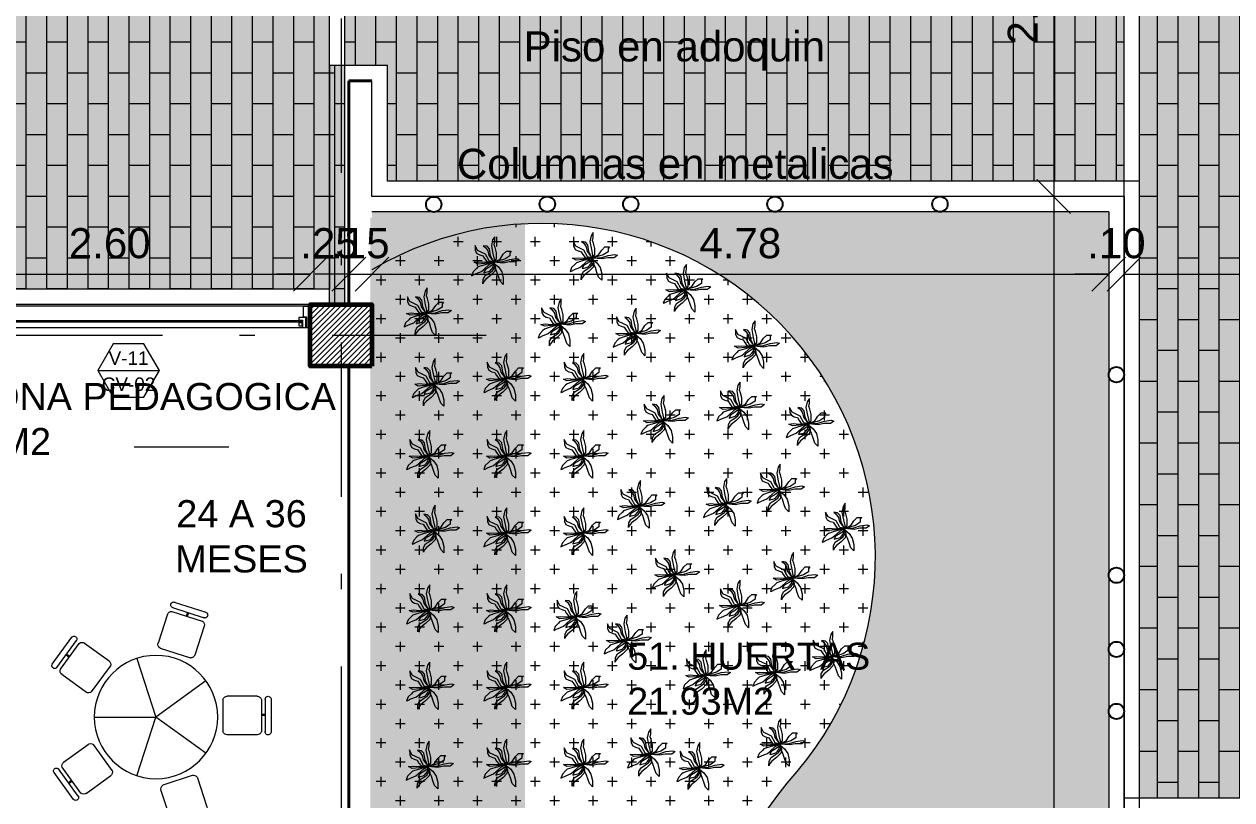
# Model space of a CAD drawing. Header units: inches. Extents: x 99003 to 99155, y 101852 to 101926.
# Drawn here: x 99035.56 to 99043.39, y 101903.29 to 101908.32 of the extents above; entities that cross this region are included whole.
import ezdxf
from ezdxf import colors
from ezdxf.entities.mleader import LeaderData, LeaderLine
from ezdxf.enums import TextEntityAlignment as Align
from ezdxf.math import Vec2, Vec3

# ---------------------------------------------------------------- set-up
doc = ezdxf.new("R2010")
doc.units = ezdxf.units.IN
doc.header["$MEASUREMENT"] = 0
doc.linetypes.add('DASHDOTX2', pattern=[2, 1, -0.5, 0, -0.5])
for name, color, linetype, lineweight in [('A_CARP-MAD', 46, 'Continuous', 18), ('A_CARP-MET', 126, 'Continuous', 18), ('A_COLS', 1, 'Continuous', 60), ('A_EJES', 75, 'DASHDOTX2', 5), ('A_MUEB-SILL', 54, 'Continuous', 15), ('A_MURO', 7, 'Continuous', 40), ('A_PISO', 250, 'Continuous', 0), ('A_PISO-ACHU', 251, 'Continuous', 0), ('A_PISO-GRAN', 250, 'Continuous', 0), ('A_PLAN-4', 4, 'Continuous', 25), ('A_PSAJ-ACHU', 82, 'Continuous', 0), ('A_TEXT', 154, 'Continuous', 0), ('A_TEXT-DIM', 54, 'Continuous', 13), ('A_TEXT-IDEN', 5, 'Continuous', 18), ('A_TEXT-NOTA', 53, 'Continuous', 20), ('A_VENT', 124, 'Continuous', 18)]:
    doc.layers.add(name, color=color, linetype=linetype, lineweight=lineweight)
doc.layers.add('A_URBA-ANDN', color=7, linetype='Continuous', lineweight=15, true_color=0x259400)
doc.layers.add('ITEM_4', color=6, linetype='Continuous')
doc.styles.add('ARIAL', font='arial.ttf')
doc.styles.add('DIM', font='arial.ttf')
doc.dimstyles.new('BAN_REP_1-125', dxfattribs={"dimtxt": 0.195, "dimasz": 0.2188, "dimexe": 0.15, "dimexo": 0.03, "dimgap": 0.1, "dimtad": 1, "dimzin": 4, "dimdsep": 46, "dimtxsty": 'ARIAL', "dimblk": 'OBLIQUE', "dimcen": 0.1, "dimse1": 1, "dimse2": 1, "dimclrd": 256, "dimclre": 256, "dimclrt": 256, "dimadec": 0, "dimazin": 0, "dimtfac": 1, "dimtix": 1, "dimtofl": 0, "dimtmove": 1, "dimatfit": 3, "dimldrblk": 'OPEN90', "dimfxl": 1, "dimtolj": 1, "dimtzin": 0, "dimlwd": -1, "dimlwe": -1, "dimarcsym": 0})
pattern_1 = [(90, (-108.14993, -2e-07), (-0.13335, 8e-18), []), (180, (-108.14993, -2e-07), (-0.13335, -0.2), [0.13335, -0.13335])]
pattern_2 = [(90, (-108.149932, -2e-07), (-0.03125, 0.015625), [0, -0.03125])]

# ---------------------------------------------------------------- blocks, each defined once
blk = doc.blocks.new('07')
for p, q in [((0.116, 0.854), (0.071, 0.654)), ((0.187, 0.962), (0.116, 0.854)), ((0.187, 0.8), (0.187, 0.962)), ((-0.494, 0.659), (-0.484, 0.486)), ((-0.409, 0.492), (-0.494, 0.659)), ((-0.484, 0.486), (-0.434, 0.384)), ((-0.131, 0.357), (-0.409, 0.492)), ((-0.212, 0.654), (-0.136, 0.595)), ((-0.076, 0.632), (-0.212, 0.654)), ((-0.136, 0.595), (-0.05, 0.47)), ((0.01, 0.541), (-0.076, 0.632)), ((-0.05, 0.47), (-0.015, 0.314)), ((0.045, 0.314), (0.01, 0.541)), ((0.071, 0.654), (0.126, 0.384)), ((0.171, 0.686), (0.187, 0.8)), ((0.202, 0.595), (0.171, 0.686)), ((0.252, 0.411), (0.202, 0.595)), ((0.485, 0.357), (0.595, 0.467)), ((0.595, 0.467), (0.759, 0.467)), ((0.759, 0.467), (0.705, 0.412)), ((-0.52, 0.081), (-0.368, 0.097)), ((-0.399, 0.016), (-0.52, 0.081)), ((-0.434, 0.384), (-0.333, 0.335)), ((-0.156, 0.038), (-0.399, 0.016)), ((-0.368, 0.097), (-0.161, 0.081)), ((-0.333, 0.335), (-0.227, 0.303)), ((0.156, 0.083), (-0.228, -0.027)), ((-0.227, 0.303), (-0.167, 0.205)), ((-0.187, -0.168), (0, 0)), ((-0.167, 0.205), (-0.091, 0.103)), ((-0.161, 0.081), (0.156, 0.083)), ((0.156, 0.083), (-0.156, 0.038)), ((-0.005, 0.124), (-0.131, 0.357)), ((-0.091, 0.103), (0.156, 0.083)), ((-0.015, 0.314), (0.156, 0.083)), ((0.156, 0.083), (-0.005, 0.124)), ((0, 0), (0.156, 0.083)), ((0.156, 0.083), (0.045, 0.314)), ((0.156, 0.083), (0.116, -0.011)), ((0.126, 0.384), (0.167, 0.189)), ((0.131, -0.086), (0.156, 0.083)), ((0.156, 0.083), (0.252, 0.195)), ((0.54, 0.193), (0.156, 0.083)), ((0.156, 0.083), (0.375, 0.193)), ((0.167, 0.189), (0.156, 0.083)), ((0.156, 0.083), (0.484, 0.108)), ((0.494, 0.054), (0.156, 0.083)), ((0.156, 0.083), (0.212, -0.108)), ((0.187, -0.092), (0.171, 0.043)), ((0.171, 0.043), (0.321, -0.082)), ((0.252, 0.195), (0.252, 0.411)), ((0.375, 0.193), (0.485, 0.357)), ((0.484, 0.108), (0.706, 0.178)), ((0.691, 0.097), (0.494, 0.054)), ((0.705, 0.302), (0.54, 0.193)), ((0.913, 0.097), (0.691, 0.097)), ((0.705, 0.412), (0.705, 0.302)), ((0.706, 0.178), (0.943, 0.211)), ((1.029, 0.184), (0.913, 0.097)), ((0.943, 0.211), (1.029, 0.184)), ((-0.557, -0.246), (-0.61, -0.384)), ((-0.61, -0.384), (-0.565, -0.368)), ((-0.565, -0.368), (-0.459, -0.314)), ((-0.447, -0.136), (-0.557, -0.246)), ((-0.459, -0.314), (-0.272, -0.238)), ((-0.392, -0.082), (-0.447, -0.136)), ((-0.228, -0.027), (-0.392, -0.082)), ((-0.272, -0.238), (-0.187, -0.168)), ((-0.217, -0.503), (-0.146, -0.378)), ((-0.146, -0.178), (-0.192, -0.281)), ((-0.192, -0.281), (-0.121, -0.26)), ((0.035, -0.07), (-0.146, -0.178)), ((-0.146, -0.378), (0.005, -0.281)), ((-0.121, -0.26), (0.02, -0.222)), ((0.045, -0.378), (-0.121, -0.503)), ((0.005, -0.281), (0.106, -0.211)), ((0.02, -0.222), (0.076, -0.157)), ((0.116, -0.011), (0.035, -0.07)), ((0.187, -0.232), (0.045, -0.378)), ((0.076, -0.157), (0.131, -0.086)), ((0.106, -0.211), (0.187, -0.092)), ((0.212, -0.108), (0.187, -0.232)), ((0.266, -0.246), (0.211, -0.136)), ((0.321, -0.411), (0.266, -0.246)), ((0.321, -0.082), (0.43, -0.246)), ((0.375, -0.575), (0.321, -0.411)), ((0.43, -0.246), (0.485, -0.465)), ((-0.222, -0.665), (-0.217, -0.503)), ((-0.192, -0.589), (-0.222, -0.665)), ((-0.121, -0.503), (-0.192, -0.589)), ((0.485, -0.685), (0.375, -0.575)), ((0.485, -0.465), (0.485, -0.685))]:
    blk.add_line(p, q)
blk = doc.blocks.new('*U33')
at = {"layer": 'A_MUEB-SILL'}
for p, q in [((0.1562, 0.0306), (-0.0198, 0.1584)), ((0.1774, 0.0615), (0.0031, 0.1882)), ((-0.0631, 0.1265), (-0.1791, -0.0332)), ((0.1372, 0.0135), (-0.0302, 0.1351)), ((0.0682, 0.0945), (0.0535, 0.0743)), ((0.0732, 0.0909), (0.0585, 0.0706)), ((-0.0097, -0.1888), (-0.1772, -0.0671)), ((0.1391, -0.0205), (0.0232, -0.1801))]:
    blk.add_line(p, q, dxfattribs=at)
for centre, radius, start, end in [((-0.0067, 0.172), 0.0189, 49.05832, 241.94546), ((-0.041, 0.1092), 0.0281, 67.5844, 145.99918), ((0.1158, -0.0048), 0.0281, 322.00082, 40.4156), ((0.165, 0.0473), 0.0189, 226.05454, 58.94168), ((-0.1558, -0.0489), 0.0281, 142.00082, 220.4156), ((0.001, -0.1628), 0.0281, 247.5844, 325.99918)]:
    blk.add_arc(centre, radius, start, end, dxfattribs=at)
blk = doc.blocks.new('*U34')
at = {"color": 0, "linetype": 'ByBlock', "lineweight": -2, "transparency": 16777216}
for p, rotation in [((-0.3397, 0.4848), 72.00000000000001), ((-0.566, -0.1733), 144), ((0.5598, -0.1925), 288), ((-0.0101, -0.5919), 215.9999999999999)]:
    blk.add_blockref('*U33', p, dxfattribs=dict(at, rotation=rotation))
blk.add_blockref('*U33', (0.3561, 0.4729), dxfattribs=at)
blk = doc.blocks.new('P-BAJA_APARTADO-v4$0$MESA AULA 5P')
at = {"layer": 'A_MUEB-SILL'}
for p in [(0, 0.4), (-0.3804, 0.1236), (0.3804, 0.1236), (-0.2351, -0.3236), (0.2351, -0.3236)]:
    blk.add_line(p, (0, 0), dxfattribs=at)
blk.add_circle((0, 0), 0.4, dxfattribs=at)
blk.add_blockref('*U34', (0, 0))
blk = doc.blocks.new('*U112')
at = {"layer": 'A_CARP-MAD'}
blk.add_lwpolyline([(0.1397, -0.0466), (0.0701, -0.0466), (0.0701, -0.0232), (0, -0.0232), (0, 0), (0.1397, 0)], dxfattribs=at)
for points in [[(0, -0.0279), (0.0652, -0.0279), (0.0652, -0.0744), (0.0479, -0.0744), (0.0479, -0.0511), (0, -0.0511)], [(0, -0.0279), (0.0652, -0.0279), (0.0652, -0.0744), (0.0479, -0.0744), (0.0479, -0.0511), (0, -0.0511)], [(0.0333, -0.0713), (0.0333, -0.0538), (0.0104, -0.0538), (0.0104, -0.0713)], [(0, -2.5721), (0.0652, -2.5721), (0.0652, -2.5256), (0.0479, -2.5256), (0.0479, -2.5489), (0, -2.5489)], [(0, -2.5768), (0, -2.6), (0.1397, -2.6), (0.1397, -2.5534), (0.0701, -2.5534), (0.0701, -2.5768)], [(0.0333, -2.5287), (0.0333, -2.5462), (0.0104, -2.5462), (0.0104, -2.5287)]]:
    blk.add_lwpolyline(points, close=True, dxfattribs=at)
at = {"layer": 'A_CARP-MET'}
blk.add_line((0.1397, -0.0466), (0.1397, 0), dxfattribs=at)
blk.add_lwpolyline([(0.0333, -0.0713), (0.0333, -0.0538), (0.0104, -0.0538), (0.0104, -0.0713)], close=True, dxfattribs=at)
at = {"layer": 'A_VENT'}
for p, q in [((0, -2.6), (0, 0)), ((0.1397, 0), (0.1397, -2.6))]:
    blk.add_line(p, q, dxfattribs=at)
blk.add_lwpolyline([(0.0361, -0.0538), (0.0361, -2.5462), (0.0454, -2.5462), (0.0454, -0.0538)], close=True, dxfattribs=at)
blk = doc.blocks.new('_Oblique')
at = {"color": 0, "linetype": 'ByBlock', "lineweight": -2}
blk.add_line((-0.5, -0.5), (0.5, 0.5), dxfattribs=at)
blk = doc.blocks.new('*D203')
at = {"layer": 'A_TEXT-DIM', "transparency": 16777216}
blk.add_line((99034.8158, 101906.6958), (99037.4158, 101906.6958), dxfattribs=at)
at = {"layer": 'DEFPOINTS', "color": 0, "transparency": 16777216}
for p in [(99037.4158, 101906.6958), (99037.4158, 101906.4994), (99034.8158, 101906.437)]:
    blk.add_point(p, dxfattribs=at)
at = {"layer": 'A_TEXT-DIM', "transparency": 16777216, "xscale": 0.2188, "yscale": 0.2188, "zscale": 0.2188, "rotation": 180}
blk.add_blockref('_Oblique', (99034.8158, 101906.6958), dxfattribs=at)
at = {"layer": 'A_TEXT-DIM', "transparency": 16777216, "xscale": 0.2188, "yscale": 0.2188, "zscale": 0.2188}
blk.add_blockref('_Oblique', (99037.4158, 101906.6958), dxfattribs=at)
at = {"layer": 'A_TEXT-DIM', "transparency": 16777216, "insert": (99036.1158, 101906.8954), "char_height": 0.195, "attachment_point": 5, "style": 'ARIAL'}
blk.add_mtext('\\A1;2.60', dxfattribs=at)
blk = doc.blocks.new('_Open90')
at = {"color": 0, "linetype": 'ByBlock', "lineweight": -2}
for p, q in [((-0.5, 0.5), (0, 0)), ((0, 0), (-1, 0)), ((0, 0), (-0.5, -0.5))]:
    blk.add_line(p, q, dxfattribs=at)
blk = doc.blocks.new('*D204')
at = {"layer": 'A_TEXT-DIM', "transparency": 16777216}
for p, q in [((99037.4158, 101906.6958), (99037.197, 101906.6958)), ((99037.6658, 101906.6958), (99037.8846, 101906.6958))]:
    blk.add_line(p, q, dxfattribs=at)
at = {"layer": 'DEFPOINTS', "color": 0, "transparency": 16777216}
for p in [(99037.6658, 101906.6958), (99037.6658, 101906.5617), (99037.4158, 101906.4994)]:
    blk.add_point(p, dxfattribs=at)
at = {"layer": 'A_TEXT-DIM', "transparency": 16777216, "xscale": 0.2188, "yscale": 0.2188, "zscale": 0.2188}
blk.add_blockref('_Oblique', (99037.4158, 101906.6958), dxfattribs=at)
at = {"layer": 'A_TEXT-DIM', "transparency": 16777216, "xscale": 0.2188, "yscale": 0.2188, "zscale": 0.2188, "rotation": 180}
blk.add_blockref('_Oblique', (99037.6658, 101906.6958), dxfattribs=at)
at = {"layer": 'A_TEXT-DIM', "transparency": 16777216, "insert": (99037.5408, 101906.8954), "char_height": 0.195, "attachment_point": 5, "style": 'ARIAL'}
blk.add_mtext('\\A1;.25', dxfattribs=at)
blk = doc.blocks.new('*D205')
at = {"layer": 'A_TEXT-DIM', "transparency": 16777216}
for p, q in [((99037.6658, 101906.6958), (99037.447, 101906.6958)), ((99037.8158, 101906.6958), (99038.0346, 101906.6958))]:
    blk.add_line(p, q, dxfattribs=at)
at = {"layer": 'DEFPOINTS', "color": 0, "transparency": 16777216}
for p in [(99037.8158, 101906.6958), (99037.6658, 101906.5617), (99037.8158, 101906.5617)]:
    blk.add_point(p, dxfattribs=at)
at = {"layer": 'A_TEXT-DIM', "transparency": 16777216, "xscale": 0.2188, "yscale": 0.2188, "zscale": 0.2188}
blk.add_blockref('_Oblique', (99037.6658, 101906.6958), dxfattribs=at)
at = {"layer": 'A_TEXT-DIM', "transparency": 16777216, "xscale": 0.2188, "yscale": 0.2188, "zscale": 0.2188, "rotation": 180}
blk.add_blockref('_Oblique', (99037.8158, 101906.6958), dxfattribs=at)
at = {"layer": 'A_TEXT-DIM', "transparency": 16777216, "insert": (99037.7408, 101906.8954), "char_height": 0.195, "attachment_point": 5, "style": 'ARIAL'}
blk.add_mtext('\\A1;.15', dxfattribs=at)
blk = doc.blocks.new('*D206')
at = {"layer": 'A_TEXT-DIM', "transparency": 16777216}
blk.add_line((99037.8158, 101906.6958), (99042.5923, 101906.6958), dxfattribs=at)
at = {"layer": 'DEFPOINTS', "color": 0, "transparency": 16777216}
for p in [(99042.5923, 101906.6958), (99042.5923, 101906.6429), (99037.8158, 101906.5617)]:
    blk.add_point(p, dxfattribs=at)
at = {"layer": 'A_TEXT-DIM', "transparency": 16777216, "xscale": 0.2188, "yscale": 0.2188, "zscale": 0.2188, "rotation": 180}
blk.add_blockref('_Oblique', (99037.8158, 101906.6958), dxfattribs=at)
at = {"layer": 'A_TEXT-DIM', "transparency": 16777216, "xscale": 0.2188, "yscale": 0.2188, "zscale": 0.2188}
blk.add_blockref('_Oblique', (99042.5923, 101906.6958), dxfattribs=at)
at = {"layer": 'A_TEXT-DIM', "transparency": 16777216, "insert": (99040.2041, 101906.8954), "char_height": 0.195, "attachment_point": 5, "style": 'ARIAL'}
blk.add_mtext('\\A1;4.78', dxfattribs=at)
blk = doc.blocks.new('*D207')
at = {"layer": 'A_TEXT-DIM', "transparency": 16777216}
for p, q in [((99042.5923, 101906.6958), (99042.3735, 101906.6958)), ((99042.6923, 101906.6958), (99042.9111, 101906.6958))]:
    blk.add_line(p, q, dxfattribs=at)
at = {"layer": 'DEFPOINTS', "color": 0, "transparency": 16777216}
for p in [(99042.5923, 101906.6429), (99042.6923, 101906.6958), (99042.6923, 101906.6429)]:
    blk.add_point(p, dxfattribs=at)
at = {"layer": 'A_TEXT-DIM', "transparency": 16777216, "xscale": 0.2188, "yscale": 0.2188, "zscale": 0.2188}
blk.add_blockref('_Oblique', (99042.5923, 101906.6958), dxfattribs=at)
at = {"layer": 'A_TEXT-DIM', "transparency": 16777216, "xscale": 0.2188, "yscale": 0.2188, "zscale": 0.2188, "rotation": 180}
blk.add_blockref('_Oblique', (99042.6923, 101906.6958), dxfattribs=at)
at = {"layer": 'A_TEXT-DIM', "transparency": 16777216, "insert": (99042.6423, 101906.8954), "char_height": 0.195, "attachment_point": 5, "style": 'ARIAL'}
blk.add_mtext('\\A1;.10', dxfattribs=at)
blk = doc.blocks.new('*D208')
at = {"layer": 'A_TEXT-DIM', "transparency": 16777216}
blk.add_line((99042.6923, 101906.6958), (99045.1922, 101906.6958), dxfattribs=at)
at = {"layer": 'DEFPOINTS', "color": 0, "transparency": 16777216}
for p in [(99042.6923, 101906.6429), (99045.1922, 101906.6958), (99045.1922, 101906.4173)]:
    blk.add_point(p, dxfattribs=at)
at = {"layer": 'A_TEXT-DIM', "transparency": 16777216, "xscale": 0.2188, "yscale": 0.2188, "zscale": 0.2188, "rotation": 180}
blk.add_blockref('_Oblique', (99042.6923, 101906.6958), dxfattribs=at)
at = {"layer": 'A_TEXT-DIM', "transparency": 16777216, "xscale": 0.2188, "yscale": 0.2188, "zscale": 0.2188}
blk.add_blockref('_Oblique', (99045.1922, 101906.6958), dxfattribs=at)
at = {"layer": 'A_TEXT-DIM', "transparency": 16777216, "insert": (99043.9423, 101906.8954), "char_height": 0.195, "attachment_point": 5, "style": 'ARIAL'}
blk.add_mtext('\\A1;2.50', dxfattribs=at)
blk = doc.blocks.new('*D311')
at = {"layer": 'A_TEXT-DIM', "transparency": 16777216}
blk.add_line((99042.2363, 101909.6994), (99042.2363, 101907.1994), dxfattribs=at)
at = {"layer": 'DEFPOINTS', "color": 0, "transparency": 16777216}
for p in [(99042.8327, 101909.6994), (99042.2363, 101907.1994), (99042.3609, 101907.1994)]:
    blk.add_point(p, dxfattribs=at)
at = {"layer": 'A_TEXT-DIM', "transparency": 16777216, "xscale": 0.2188, "yscale": 0.2188, "zscale": 0.2188}
for p, rotation in [((99042.2363, 101909.6994), 90), ((99042.2363, 101907.1994), 270)]:
    blk.add_blockref('_Oblique', p, dxfattribs=dict(at, rotation=rotation))
at = {"layer": 'A_TEXT-DIM', "transparency": 16777216, "insert": (99042.0368, 101908.4494), "char_height": 0.195, "attachment_point": 5, "rotation": 90, "style": 'ARIAL'}
blk.add_mtext('\\A1;2.50', dxfattribs=at)
blk = doc.blocks.new('*D312')
at = {"layer": 'A_TEXT-DIM', "transparency": 16777216}
blk.add_line((99042.2363, 101907.1994), (99042.2363, 101898.7494), dxfattribs=at)
at = {"layer": 'DEFPOINTS', "color": 0, "transparency": 16777216}
for p in [(99042.3609, 101907.1994), (99042.2363, 101898.7494), (99042.486, 101898.7494)]:
    blk.add_point(p, dxfattribs=at)
at = {"layer": 'A_TEXT-DIM', "transparency": 16777216, "xscale": 0.2188, "yscale": 0.2188, "zscale": 0.2188}
for p, rotation in [((99042.2363, 101907.1994), 90), ((99042.2363, 101898.7494), 270)]:
    blk.add_blockref('_Oblique', p, dxfattribs=dict(at, rotation=rotation))
at = {"layer": 'A_TEXT-DIM', "transparency": 16777216, "insert": (99042.0368, 101902.9744), "char_height": 0.195, "attachment_point": 5, "rotation": 90, "style": 'ARIAL'}
blk.add_mtext('\\A1;8.45', dxfattribs=at)
blk = doc.blocks.new('_Open30')
at = {"color": 0, "linetype": 'ByBlock', "lineweight": -2}
for p, q in [((-1, 0.268), (0, 0)), ((0, 0), (-1, -0.268)), ((0, 0), (-1, 0))]:
    blk.add_line(p, q, dxfattribs=at)
blk = doc.blocks.new('DETALLE DE VENTANA')
at = {"layer": 'A_TEXT-IDEN'}
blk.add_line((-0.2, 0), (0.2, 0), dxfattribs=at)
blk.add_line((-0.2, 0), (0.2, 0), dxfattribs=at)
blk.add_lwpolyline([(-0.1, 0.1732), (-0.2, 0), (-0.1, -0.1732), (0.1, -0.1732), (0.2, 0), (0.1, 0.1732)], close=True, dxfattribs=at)
at = {"layer": 'A_TEXT-NOTA', "linetype": 'Continuous', "style": 'ARIAL'}
for tag, p in [('#_VENTANA', (0, 0.0361)), ('DETALLE#', (0, -0.1331))]:
    blk.add_attdef(tag, text='', height=0.0875, dxfattribs=at).set_placement(p, align=Align.CENTER)

msp = doc.modelspace()

# ---------------------------------------------------------------- hatches: boundary and pattern name
at = {"layer": 'A_PISO-ACHU'}
h = msp.add_hatch(dxfattribs=at)
h.set_pattern_fill('ANSI31', color=256, scale=0.2)
h.set_pattern_definition([(45, (0, -2e-07), (-0.0176776695297, 0.0176776695297), [])])
h.paths.add_polyline_path([(99037.8158, 101898.7494), (99037.4158, 101898.7494), (99037.4158, 101899.1494), (99037.8158, 101899.1494)])
h.paths.add_polyline_path([(99037.8158, 101906.0994), (99037.4158, 101906.0994), (99037.4158, 101906.4994), (99037.8158, 101906.4994)])
h.paths.add_polyline_path([(99031.8158, 101906.0994), (99031.4158, 101906.0994), (99031.4158, 101906.4994), (99031.8158, 101906.4994)])
at = {"layer": 'A_PISO-GRAN'}
h = msp.add_hatch(dxfattribs=at)
h.set_pattern_fill('AR-BRSTD', color=256, scale=0.05, angle=90)
h.set_pattern_definition(pattern_1)
h.paths.add_polyline_path([(99037.5407, 101909.5994), (99037.2908, 101909.5994), (99037.2908, 101910.6597), (99035.7907, 101910.6597), (99035.7906, 101909.5994), (99031.5408, 101909.5994), (99031.5408, 101906.5994), (99034.5658, 101906.5994), (99034.5658, 101906.8494), (99034.9158, 101906.8494), (99034.9158, 101906.5994), (99037.5407, 101906.5994), (99037.5407, 101908.0494), (99037.5407, 101908.0494), (99037.5407, 101906.5994), (99037.5407, 101906.4994), (99037.6407, 101906.4994), (99037.6407, 101908.0494), (99037.5407, 101908.0494), (99037.5407, 101906.5994), (99037.5407, 101906.5994), (99037.5407, 101908.0494)])
h = msp.add_hatch(dxfattribs=at)
h.set_pattern_fill('DOTS', color=33, scale=0.5, angle=90)
h.set_pattern_definition(pattern_2)
h.paths.add_polyline_path([(99037.5407, 101909.5994), (99037.2908, 101909.5994), (99037.2908, 101910.6597), (99035.7907, 101910.6597), (99035.7906, 101909.5994), (99031.5408, 101909.5994), (99031.5408, 101906.5994), (99034.5658, 101906.5994), (99034.5658, 101906.8494), (99034.9158, 101906.8494), (99034.9158, 101906.5994), (99037.5407, 101906.5994), (99037.5407, 101908.0494), (99037.5407, 101908.0494), (99037.5407, 101906.5994), (99037.5407, 101906.4994), (99037.6407, 101906.4994), (99037.6407, 101908.0494), (99037.5407, 101908.0494), (99037.5407, 101906.5994), (99037.5407, 101906.5994), (99037.5407, 101908.0494)])
h = msp.add_hatch(dxfattribs=at)
h.set_pattern_fill('AR-BRSTD', color=256, scale=0.05, angle=90)
h.set_pattern_definition(pattern_1)
h.paths.add_polyline_path([(99042.6923, 101909.5994), (99039.1407, 101909.5994), (99039.1407, 101910.6597), (99037.6407, 101910.6597), (99037.6407, 101909.5994), (99037.6407, 101908.0494), (99037.9158, 101908.0494), (99037.9158, 101907.2994), (99042.6923, 101907.2994)])
h = msp.add_hatch(dxfattribs=at)
h.set_pattern_fill('DOTS', color=33, scale=0.5, angle=90)
h.set_pattern_definition(pattern_2)
h.paths.add_polyline_path([(99042.6923, 101909.5994), (99039.1407, 101909.5994), (99039.1407, 101910.6597), (99037.6407, 101910.6597), (99037.6407, 101909.5994), (99037.6407, 101908.0494), (99037.9158, 101908.0494), (99037.9158, 101907.2994), (99042.6923, 101907.2994)])
h = msp.add_hatch(dxfattribs=at)
h.set_pattern_fill('AR-BRSTD', color=256, scale=0.05, angle=90)
h.set_pattern_definition(pattern_1)
h.paths.add_polyline_path([(99045.093, 101909.5994), (99042.7923, 101909.5994), (99042.7923, 101907.1994), (99042.7923, 101903.2994), (99045.093, 101903.2994)])
h = msp.add_hatch(dxfattribs=at)
h.set_pattern_fill('DOTS', color=33, scale=0.5, angle=90)
h.set_pattern_definition(pattern_2)
h.paths.add_polyline_path([(99045.093, 101909.5994), (99042.7923, 101909.5994), (99042.7923, 101907.1994), (99042.7923, 101903.2994), (99045.093, 101903.2994)])
at = {"layer": 'A_URBA-ANDN'}
h = msp.add_hatch(dxfattribs=at)
h.set_pattern_fill('DOTS', color=256, angle=90)
h.paths.add_polyline_path([(99042.5923, 101907.0994), (99037.8158, 101907.0994), (99037.8158, 101906.7238, -0.863505), (99040.5074, 101903.3963, 0.616491), (99042.5923, 101898.8494)])
h = msp.add_hatch(dxfattribs=at)
h.set_pattern_fill('CROSS', color=256, scale=0.5, angle=90)
h.paths.add_polyline_path([(99040.5074, 101903.3963, 0.863505), (99037.8158, 101906.7238), (99037.8158, 101898.8494), (99042.5923, 101898.8494, -0.616491)])
at = {"layer": 'ITEM_4', "transparency": 33554559}
h = msp.add_hatch(color=33, dxfattribs=at)
h.dxf.hatch_style = 1
h.paths.add_polyline_path([(99038.8082, 101907.0597), (99037.8057, 101907.0633), (99037.8057, 101898.8236), (99038.8082, 101898.8236)])

# ---------------------------------------------------------------- linework, layer by layer
at = {"layer": 'A_COLS'}
msp.add_lwpolyline([(99037.8158, 101906.0994), (99037.4158, 101906.0994), (99037.4158, 101906.4994), (99037.8158, 101906.4994)], close=True, dxfattribs=at)
at = {"layer": 'A_EJES'}
for p, q in [((99037.6158, 101908.3532), (99037.6158, 101897.9883)), ((99006.0573, 101906.2994), (99039.0626, 101906.2994))]:
    msp.add_line(p, q, dxfattribs=at)
at = {"layer": 'A_MURO'}
for p, q in [((99037.8158, 101907.9494), (99037.6658, 101907.9494)), ((99037.6658, 101907.9494), (99037.6658, 101906.4994)), ((99037.6658, 101906.0994), (99037.6658, 101899.1494))]:
    msp.add_line(p, q, dxfattribs=at)
at = {"layer": 'A_PISO'}
for p, q in [((99042.6923, 101907.1994), (99037.8158, 101907.1994)), ((99042.6923, 101907.1994), (99042.6923, 101898.7494)), ((99042.5923, 101907.0994), (99037.8158, 101907.0994)), ((99042.5923, 101907.0994), (99042.5923, 101898.8494))]:
    msp.add_line(p, q, dxfattribs=at)
at = {"layer": 'A_PISO-GRAN', "ltscale": 0.333}
for points in [[(99042.6923, 101907.1994), (99042.6923, 101909.6994)], [(99042.7923, 101907.1994), (99042.7923, 101909.6994)], [(99037.5407, 101906.4994), (99037.5407, 101909.5994)], [(99037.6407, 101906.4994), (99037.6407, 101909.5994)], [(99028.6658, 101899.7094), (99031.4408, 101899.6998), (99031.4408, 101898.6494), (99032.2407, 101898.6494), (99032.2407, 101899.6994), (99034.5658, 101899.6994), (99034.5658, 101898.6494), (99042.7923, 101898.6494), (99042.7923, 101907.2994), (99037.9158, 101907.2994), (99037.9158, 101908.0494), (99037.5407, 101908.0494), (99037.5407, 101906.5994), (99034.9158, 101906.5994), (99034.9158, 101906.8494), (99034.5658, 101906.8494), (99034.5658, 101906.5994), (99028.6658, 101906.5994)], [(99028.5658, 101899.8098), (99031.5408, 101899.7994), (99031.5408, 101898.7494), (99032.1407, 101898.7494), (99032.1407, 101899.7994), (99034.6658, 101899.7994), (99034.6658, 101898.7494), (99042.6923, 101898.7494), (99042.6923, 101907.1994), (99037.8158, 101907.1994), (99037.8158, 101907.9494), (99037.6658, 101907.9494), (99037.6658, 101906.4994), (99034.8158, 101906.4994), (99034.8158, 101906.7494), (99034.6658, 101906.7494), (99034.6658, 101906.4994), (99028.5658, 101906.4994)], [(99045.193, 101903.2994), (99042.693, 101903.2994)]]:
    msp.add_lwpolyline(points, dxfattribs=at)
at = {"layer": 'A_PLAN-4'}
for centre in [(99038.2163, 101907.1481), (99038.9528, 101907.1494), (99039.4939, 101907.1494), (99040.4285, 101907.1494), (99041.4983, 101907.1494), (99042.6423, 101906.0442), (99042.6423, 101904.7438), (99042.6423, 101904.2629), (99042.6423, 101903.8611)]:
    msp.add_circle(centre, 0.05, dxfattribs=at)
at = {"layer": 'A_TEXT'}
msp.add_lwpolyline([(99036.2743, 101905.5774), (99036.8888, 101905.5774)], dxfattribs=at)
at = {"layer": 'A_URBA-ANDN'}
msp.add_lwpolyline([(99042.5923, 101898.8494, -0.616491), (99040.5074, 101903.3963, 0.863505), (99037.8158, 101906.7238, 2.81227)], format="xyb", dxfattribs=at)

# ---------------------------------------------------------------- block references
at = {"color": 1}
msp.add_blockref('DETALLE DE VENTANA', (99036.2378, 101906.0717), dxfattribs=at).add_auto_attribs({'DETALLE#': 'CV-02', '#_VENTANA': 'V-11'})
at = {"layer": 'A_MUEB-SILL', "xscale": -1, "rotation": 90.0000000063526}
msp.add_blockref('P-BAJA_APARTADO-v4$0$MESA AULA 5P', (99036.4158, 101903.8244), dxfattribs=at)
at = {"layer": 'A_PSAJ-ACHU', "xscale": 0.1875, "yscale": 0.1875, "zscale": 0.1875}
for p in [(99039.2146, 101906.7846), (99038.5767, 101906.758), (99039.8192, 101906.5788), (99038.1381, 101906.426), (99039.0085, 101906.3551), (99039.4946, 101906.2952), (99040.2644, 101906.2135), (99038.6551, 101906.0009), (99039.1551, 101906.0009), (99038.1912, 101905.9678), (99040.1672, 101905.816), (99039.6744, 101905.7295), (99040.6166, 101905.7089), (99038.1551, 101905.5009), (99038.6551, 101905.5009), (99039.1551, 101905.5009), (99040.4269, 101905.2836), (99039.5213, 101905.1772), (99040.0807, 101905.1905), (99038.1912, 101905.0175), (99038.6551, 101905.0009), (99039.1551, 101905.0009), (99040.8494, 101905.0303), (99039.7477, 101904.7313), (99040.5135, 101904.7099), (99038.1551, 101904.5009), (99038.6551, 101904.5009), (99040.1672, 101904.5316), (99039.1084, 101904.4584), (99039.4347, 101904.3054), (99040.7697, 101904.199), (99039.9475, 101904.0791), (99040.4003, 101904.0976), (99038.1551, 101904.0009), (99038.6551, 101904.0009), (99039.1551, 101904.0009), (99040.4308, 101903.6335), (99039.5879, 101903.5667), (99038.1514, 101903.4879), (99038.6551, 101903.5009), (99039.1551, 101903.5009), (99039.9075, 101903.4787)]:
    msp.add_blockref('07', p, dxfattribs=at)
at = {"layer": 'A_VENT', "xscale": -1, "rotation": 270}
msp.add_blockref('*U112', (99037.4158, 101906.3494), dxfattribs=at)

# ---------------------------------------------------------------- texts
at = {"layer": 'A_TEXT', "attachment_point": 1, "style": 'DIM'}
for s, insert, char_height, width in [('8. ZONA PEDAGOGICA\\P30.1M2', (99034.92, 101905.9901), 0.175, 4.321671), ('\\pxqc;24 A 36 \\PMESES', (99035.6701, 101905.2308), 0.1758, 2.600573), ('51. HUERTAS\\P21.93M2', (99039.4709, 101904.3065), 0.175, 4.321671)]:
    msp.add_mtext(s, dxfattribs=dict(at, insert=insert, char_height=char_height, width=width))

# ---------------------------------------------------------------- dimensions: what is measured, and where the dimension line sits
at = {"layer": 'A_TEXT-DIM'}
for base, p1, p2, picture, middle in [((99042.2363, 101907.1994), (99042.8327, 101909.6994), (99042.3609, 101907.1994), '*D311', (99042.0368, 101908.4494)), ((99042.2363, 101898.7494), (99042.3609, 101907.1994), (99042.486, 101898.7494), '*D312', (99042.0368, 101902.9744))]:
    dim = msp.add_linear_dim(base=base, p1=p1, p2=p2, angle=90, dimstyle='BAN_REP_1-125', dxfattribs=at)
    dim.commit()
    dim.dimension.update_dxf_attribs({"geometry": picture, "text_midpoint": middle})
for base, p1, p2, picture, middle in [((99037.4158, 101906.6958), (99034.8158, 101906.437), (99037.4158, 101906.4994), '*D203', (99036.1158, 101906.8954)), ((99037.6658, 101906.6958), (99037.4158, 101906.4994), (99037.6658, 101906.5617), '*D204', (99037.5408, 101906.8954)), ((99037.8158, 101906.6958), (99037.6658, 101906.5617), (99037.8158, 101906.5617), '*D205', (99037.7408, 101906.8954)), ((99042.5923, 101906.6958), (99037.8158, 101906.5617), (99042.5923, 101906.6429), '*D206', (99040.2041, 101906.8954)), ((99042.6923, 101906.6958), (99042.5923, 101906.6429), (99042.6923, 101906.6429), '*D207', (99042.6423, 101906.8954)), ((99045.1922, 101906.6958), (99042.6923, 101906.6429), (99045.1922, 101906.4173), '*D208', (99043.9423, 101906.8954))]:
    dim = msp.add_linear_dim(base=base, p1=p1, p2=p2, dimstyle='BAN_REP_1-125', dxfattribs=at)
    dim.commit()
    dim.dimension.update_dxf_attribs({"geometry": picture, "text_midpoint": middle})

# ---------------------------------------------------------------- leaders
at = {"layer": 'A_TEXT-NOTA'}
ml = msp.add_multileader_mtext('Standard', dxfattribs=at)
ml.set_content('{\\fArial|b0|i0|c0|p32;Piso en adoquin }', color=256, style='ARIAL')
ml.set_leader_properties(color=256, linetype='ByLayer', lineweight=-1)
ml.set_arrow_properties(name='OPEN30')
ml.build(insert=Vec2(0, 0))
ml.multileader.update_dxf_attribs({"leader_type": 0, "dogleg_length": 0.78, "arrow_head_size": 0.195})
ctx = ml.context
ctx.base_point, ctx.char_height, ctx.arrow_head_size, ctx.landing_gap_size, ctx.plane_origin = Vec3(99038.749, 101908.1455), 0.195, 0.195, 0.09, Vec3(99036.7834, 101905.4537)
ctx.text_align_type = 2
notes = []
notes.append((ctx, [(0, (1, 1, 0), (99038.3576, 101908.1455), (1, 0), 0.3914, [(0, [(99037.9082, 101907.7219)], 0, [])])]))
ctx.mtext.insert, ctx.mtext.width, ctx.mtext.alignment, ctx.mtext.flow_direction = Vec3(99040.753, 101908.2701), 3.450025, 3, 5
ml = msp.add_multileader_mtext('Standard', dxfattribs=at)
ml.set_content('{\\fArial|b0|i0|c0|p32;Columnas en metalicas}', color=256, style='ARIAL')
ml.set_leader_properties(color=256, linetype='ByLayer', lineweight=-1)
ml.set_arrow_properties(name='OPEN30')
ml.build(insert=Vec2(0, 0))
ml.multileader.update_dxf_attribs({"leader_type": 0, "dogleg_length": 0.78, "arrow_head_size": 0.195})
ctx = ml.context
ctx.base_point, ctx.char_height, ctx.arrow_head_size, ctx.landing_gap_size, ctx.plane_origin = Vec3(99038.3008, 101907.4098), 0.195, 0.195, 0.09, Vec3(99036.3938, 101904.8938)
ctx.text_align_type = 2
notes.append((ctx, [(0, (1, 1, 0), (99037.9094, 101907.4098), (1, 0), 0.3914, [(0, [(99037.5187, 101908.0539)], 0, [])])]))
ctx.mtext.insert, ctx.mtext.width, ctx.mtext.alignment, ctx.mtext.flow_direction = Vec3(99041.198, 101907.509), 3.450025, 3, 5
for ctx, leaders in notes:
    for number, flags, end, landing, length, lines in leaders:
        leader = LeaderData()
        leader.index, (leader.has_last_leader_line, leader.has_dogleg_vector, leader.attachment_direction) = number, flags
        leader.last_leader_point, leader.dogleg_vector, leader.dogleg_length = Vec3(end), Vec3(landing), length
        for number, points, colour, breaks in lines:
            line = LeaderLine()
            line.index, line.vertices, line.color, line.breaks = number, Vec3.list(points), colors.encode_raw_color(colour), breaks
            leader.lines.append(line)
        ctx.leaders.append(leader)

doc.saveas('drawing.dxf')
